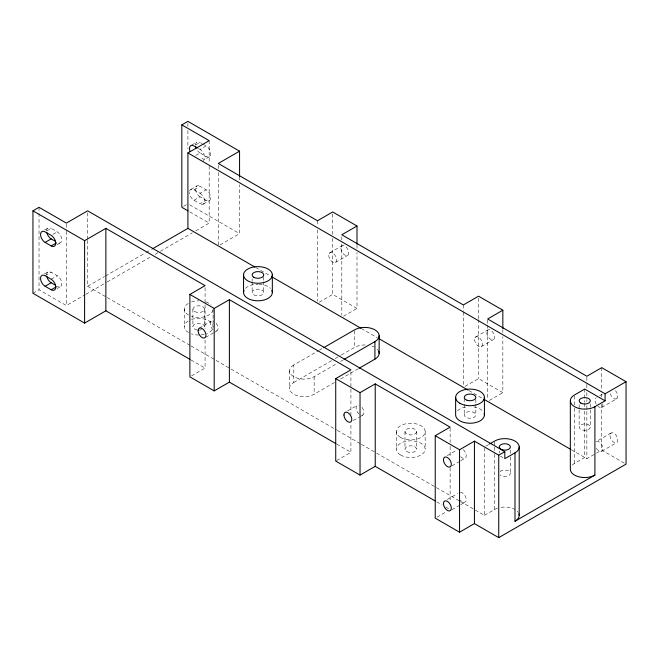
<?xml version="1.0" encoding="UTF-8"?>
<svg xmlns="http://www.w3.org/2000/svg" width="659" height="659" viewBox="0 0 659 659"><rect width="100%" height="100%" fill="white"/><g stroke="black" fill="none" stroke-linecap="round" stroke-linejoin="round"><path stroke-width="0.49" stroke-dasharray="3.29 2.47" d="M44.483 230.057L47.959 228.047M191.629 145.104L196.843 142.097M46.838 230.872L51.18 228.368L57.259 231.877A6.442 3.723 60 0 1 61.814 239.769A6.442 3.723 60 0 1 57.259 242.405M195.723 144.922L200.064 142.41L201.802 143.415M52.918 234.382L57.259 231.877M198.326 148.423L200.064 149.428L206.143 145.919A6.442 3.723 60 0 1 210.699 153.819A6.442 3.723 60 0 1 206.143 156.447L201.802 158.951M195.723 155.442L200.064 152.937L206.143 156.447M57.012 244.728L60.48 242.726M209.364 156.768L203.285 160.277A6.442 3.723 60 0 0 204.274 155.112A6.442 3.723 60 0 0 200.064 149.428M44.483 273.913L47.959 271.903M190.764 189.454L196.843 185.953M45.1 275.734L51.18 272.225L57.259 275.734A6.442 3.723 60 0 1 61.814 283.625A6.442 3.723 60 0 1 57.259 286.261M189.586 191.135A6.442 3.723 60 0 1 193.985 189.776L200.064 186.266L206.143 189.776A6.442 3.723 60 0 1 210.699 197.667A6.442 3.723 60 0 1 206.143 200.303L200.064 203.812L193.985 200.303A6.442 3.723 60 0 1 189.43 192.412M51.18 279.243L57.259 275.734M193.985 189.776L200.064 193.285L206.143 189.776M32.95 293.28L39.029 289.771L66.37 305.554L85.003 294.804M183.573 206.316L187.906 203.812M193.985 200.303L200.064 196.794L206.143 200.303M57.012 288.584L60.48 286.574M203.285 204.133L209.364 200.624M87.639 240.387L87.639 286.261L104.501 276.525M105.391 276.014L145.318 252.957M146.207 252.446L151.529 249.374M85.884 294.293L106.288 282.513M107.178 282.003L151.521 256.392M155.071 254.349L159.511 251.787M160.392 251.277L192.329 232.841M195.871 230.79L209.175 223.104L209.175 164.066M220.065 244.893L239.563 233.632L239.563 184.775M199.249 328.174L211.399 321.155M329.895 252.743L342.054 245.725M205.699 337.342L213.516 332.836M214.381 332.334L216.984 330.826M335.48 262.414L347.639 255.395M191.571 375.894L205.073 368.093L205.073 339.591M319.187 302.209L332.688 294.416L356.997 308.453L356.997 252.463M343.496 316.246L356.997 308.453M334.41 382.533L314.154 394.23A14.391 8.312 0 0 1 293.799 394.23A14.391 8.312 0 0 1 293.799 382.475L293.799 364.938L318.462 350.695M319.335 350.193L321.979 348.66M293.799 382.475L331.666 360.613M335.192 358.578L340.472 355.531M341.354 355.02L354.567 347.392A14.391 8.312 0 0 1 366.626 345.028M293.799 364.938A14.391 8.312 0 0 0 293.799 376.693A14.391 8.312 0 0 0 314.154 376.693L337.054 363.471M340.579 361.437L343.215 359.913M340.579 378.974L358.191 368.809M347.697 410.87L357.244 405.359M475.74 336.938L487.899 329.928M353.282 420.541L359.353 417.04M360.226 416.537L362.829 415.03M481.325 346.618L493.484 339.599M336.576 460.583L350.918 452.296L350.918 423.795M465.032 386.413L478.533 378.62L502.842 392.649L502.842 336.667M489.34 400.45L502.842 392.649M447.222 455.674L456.86 450.113M488.698 444.495L484.456 446.942L484.456 515.363L475.543 510.214M451.934 465.855L459.817 461.308M460.69 460.798L465.073 458.277M599.715 395.705L602.342 394.189M601.799 407.402L616.692 398.802A5.585 3.229 60 0 0 614.921 390.153M447.222 499.53L457.733 493.467M436.991 517.158L446.621 511.59M451.934 509.712L459.817 505.165M460.69 504.654L465.073 502.125M611.107 432.988L596.214 441.579A5.585 3.229 60 0 1 601.799 444.809A5.585 3.229 60 0 1 601.799 451.258A5.585 3.229 60 0 1 596.214 448.029M484.456 515.363L494.637 509.481A14.391 8.312 0 0 1 497.619 508.163M572.259 465.065A14.391 8.312 0 0 1 574.549 463.351L584.731 457.47L584.731 408.456M571.353 449.751L586.856 458.697L595.612 453.639M596.486 453.137L601.741 450.105L624.312 463.137M601.799 451.258L616.692 442.659M202.667 143.917L206.143 145.919M189.693 204.842L239.563 233.632M189.776 211.901L209.175 223.104M255.684 267.496L270.552 276.08M361.321 328.487L377.294 337.705M468.804 390.54L483.072 398.777M500.395 456.143L503.048 457.675M87.639 286.261L106.371 297.069M107.26 297.588L190.187 345.464M191.085 345.983L215.155 359.88M216.053 360.399L336.436 429.899M337.326 430.409L360.506 443.795M361.404 444.314L375.671 452.552M376.561 453.062L459.488 500.947M460.386 501.458L474.653 509.695M190.904 359.913L205.073 368.093M336.724 444.1L350.918 452.296M436.752 501.853L442.098 504.934M445.665 506.993L449.232 509.053M601.741 367.656L601.741 390.046M601.741 394.115L601.741 397.171M601.741 404.296L601.741 450.105M590.316 403.843L590.316 408.901M590.316 409.914L590.316 427.123A5.585 3.229 0 0 1 581.938 429.915A5.585 3.229 0 0 1 581.938 424.33A5.585 3.229 0 0 1 590.316 427.123M586.856 377.269L586.856 383.373M586.856 384.395L586.856 388.464M586.856 392.533L586.856 398.646M586.856 399.659L586.856 401.693M586.856 405.771L586.856 458.697M584.731 389.057L584.731 402.328M584.731 403.349L584.731 407.435M579.137 404.857L579.137 408.901M579.137 409.914L579.137 427.123M574.549 395.952L574.549 407.188M574.549 408.209L574.549 463.351M510.404 449.982L510.404 456.053M510.404 457.066L510.404 473.261M502.842 329.541L502.842 332.597M499.234 450.995L499.234 453.013M494.637 442.09L494.637 446.176M494.637 447.197L494.637 453.318M494.637 454.339L494.637 509.481M487.652 319.994L487.652 324.063M487.652 325.085L487.652 399.387M478.533 298.206L478.533 318.561M478.533 319.582L478.533 378.62M475.831 399.338L475.831 403.234M475.831 404.214L475.831 414.931A5.799 3.353 0 0 1 467.124 417.831A5.799 3.353 0 0 1 467.124 412.032A5.799 3.353 0 0 1 475.831 414.931M464.224 398.365L464.224 403.234M464.224 404.214L464.224 414.931M463.343 304.944L463.343 311.048M463.343 312.069L463.343 386.372M450.122 428.136L450.122 442.387M450.122 446.464L450.122 457.659M450.122 467.841L450.122 501.425M425.17 431.596L425.17 449.141M416.579 431.596A5.799 3.353 0 0 1 407.88 434.495A5.799 3.353 0 0 1 407.88 428.696A5.799 3.353 0 0 1 416.579 431.596L416.579 449.141M404.98 431.596L404.98 449.141M396.38 431.596L396.38 449.141M356.997 245.337L356.997 248.394M354.567 330.826L354.567 347.392M350.918 371.882L350.918 388.167M350.918 389.189L350.918 414.635M341.807 236.803L341.807 239.86M341.807 243.929L341.807 315.183M332.688 214.002L332.688 234.357M332.688 238.434L332.688 294.416M317.498 220.74L317.498 225.831M317.498 229.9L317.498 301.155M314.154 376.693L314.154 394.23M289.581 370.811L289.581 388.357M263.748 276.895L263.748 280.792M263.748 281.764L263.748 292.489M252.142 278.839L252.142 280.792M252.142 281.764L252.142 292.489M239.563 176.628L239.563 180.706M218.294 165.5L218.294 168.556M218.294 172.625L218.294 244.893M213.088 309.153L213.088 326.691M209.175 140.655L209.175 163.053M205.073 287.678L205.073 303.964M205.073 304.985L205.073 328.396M204.496 309.153L204.496 326.691M192.898 309.153L192.898 326.691M187.906 123.398L187.906 126.454M187.906 130.523L187.906 148.843M184.298 309.153L184.298 326.691M87.639 212.865L87.639 239.365M66.37 224.126L66.37 230.23M66.37 231.251L66.37 305.554M39.029 207.321L39.029 212.404M39.029 213.425L39.029 289.771M46.624 231.004A6.442 3.723 60 0 1 51.18 228.368M46.624 274.852A6.442 3.723 60 0 1 51.18 272.225M200.064 196.794A6.442 3.723 60 0 1 195.509 188.902A6.442 3.723 60 0 1 200.064 186.266M200.064 193.285A6.442 3.723 60 0 1 204.619 201.176A6.442 3.723 60 0 1 200.064 203.812M200.064 152.937A6.442 3.723 60 0 1 196.843 149.535M195.509 145.046A6.442 3.723 60 0 1 200.064 142.41M616.692 398.802A5.585 3.229 60 0 1 610.077 392.945M602.82 403.588A5.585 3.229 60 0 1 597.985 406.381M596.214 404.173A5.585 3.229 60 0 1 596.214 397.723M457.56 410.779A14.391 8.312 0 0 1 466.3 406.9M473.755 406.9A14.391 8.312 0 0 1 483.558 412.089M371.94 346.074A14.391 8.312 0 0 1 374.238 347.021M377.212 349.113A14.391 8.312 0 0 1 378.274 350.431M245.477 288.329A14.391 8.312 0 0 1 257.949 284.177M258.88 284.194A14.391 8.312 0 0 1 270.412 288.329M213.17 329.805A5.585 3.229 60 0 1 210.246 323.709A5.585 3.229 60 0 1 213.17 320.999M216.168 323.182A5.585 3.229 60 0 1 216.168 331.082M359.015 414.009A5.585 3.229 60 0 1 356.082 407.913A5.585 3.229 60 0 1 359.015 405.194M362.013 407.386A5.585 3.229 60 0 1 362.013 415.285M463.302 449.619A5.585 3.229 60 0 1 465.929 457.288A5.585 3.229 60 0 1 460.303 456.242M460.303 492.199A5.585 3.229 60 0 1 466.226 499.571A5.585 3.229 60 0 1 460.303 500.099M501.095 507.331A14.391 8.312 0 0 1 514.992 509.481M517.282 511.203A14.391 8.312 0 0 1 518.345 512.521M499.983 471.646A5.585 3.229 0 0 1 508.41 470.79A5.585 3.229 0 0 1 508.41 475.732A5.585 3.229 0 0 1 499.983 474.867M213.038 309.87A14.391 8.312 0 0 1 191.497 316.345M188.515 315.027A14.391 8.312 0 0 1 188.515 303.272M191.497 301.954A14.391 8.312 0 0 1 198.697 300.842M205.896 301.954A14.391 8.312 0 0 1 211.16 304.993M191.497 319.5A14.391 8.312 0 0 1 210.921 322.309A14.391 8.312 0 0 1 206.687 333.602M204.208 334.368A14.391 8.312 0 0 1 199.636 334.986M198.697 335.003A14.391 8.312 0 0 1 191.497 333.891M188.515 332.573A14.391 8.312 0 0 1 188.515 320.818M197.198 329.928A5.799 3.353 0 0 1 193.095 325.826A5.799 3.353 0 0 1 200.196 323.462A5.799 3.353 0 0 1 204.298 327.564M201.596 329.591A5.799 3.353 0 0 1 198.697 330.044M328.742 255.297A5.585 3.229 60 0 0 334.665 262.669A5.585 3.229 60 0 0 334.665 254.769A5.585 3.229 60 0 0 328.742 255.297M340.892 248.278A5.585 3.229 60 0 0 346.815 255.651A5.585 3.229 60 0 0 346.815 247.751A5.585 3.229 60 0 0 340.892 248.278M474.587 339.5A5.585 3.229 60 0 0 480.51 346.873A5.585 3.229 60 0 0 480.51 338.973A5.585 3.229 60 0 0 474.587 339.5M486.737 332.482A5.585 3.229 60 0 0 492.66 339.855A5.585 3.229 60 0 0 492.66 331.955A5.585 3.229 60 0 0 486.737 332.482M609.946 435.541A5.585 3.229 60 0 0 615.868 442.914A5.585 3.229 60 0 0 615.868 435.014A5.585 3.229 60 0 0 609.946 435.541M253.847 294.853A5.799 3.353 0 0 0 263.551 293.354A5.799 3.353 0 0 0 256.442 289.252A5.799 3.353 0 0 0 253.847 294.853M400.598 437.469A14.391 8.312 0 0 0 424.684 433.746A14.391 8.312 0 0 0 407.056 423.564A14.391 8.312 0 0 0 400.598 437.469M400.598 455.015A14.391 8.312 0 0 0 424.684 451.291A14.391 8.312 0 0 0 407.056 441.11A14.391 8.312 0 0 0 400.598 455.015M406.677 451.506A5.799 3.353 0 0 0 416.381 450.006A5.799 3.353 0 0 0 409.28 445.904A5.799 3.353 0 0 0 406.677 451.506M194.594 311.518A5.799 3.353 0 0 0 204.298 310.018A5.799 3.353 0 0 0 197.198 305.916A5.799 3.353 0 0 0 194.594 311.518"/><path stroke-width="0.99" d="M190.023 359.402L105.868 310.817L84.599 323.099L32.95 293.28L32.95 210.831L39.029 207.321L66.37 223.104L87.639 210.831L504.819 451.679L504.819 458.697L514.992 452.824A14.391 8.312 0 0 0 514.992 441.069A14.391 8.312 0 0 0 494.637 441.069L489.546 444.009M188.004 210.888L181.835 207.321L181.835 124.872L187.906 121.363L239.563 151.183L239.563 176.628M254.786 266.986L187.906 228.368L187.906 152.937L209.175 140.655L181.835 124.872M45.1 242.405L51.18 245.914A6.442 3.723 60 0 0 55.735 243.278A6.442 3.723 60 0 0 51.18 235.387L45.1 231.877A6.442 3.723 60 0 0 40.545 234.505A6.442 3.723 60 0 0 45.1 242.405L51.18 238.896L55.521 241.4M51.18 245.914L56.386 242.907M32.95 210.831L84.599 240.65L105.868 228.368L205.073 285.644L189.883 294.416L189.883 376.866L214.191 390.894L229.381 382.129L335.843 443.589M239.563 151.183L218.294 163.465L317.498 220.74L332.688 211.967L356.997 226.004L356.997 244.324M45.1 286.261L51.18 289.771A6.442 3.723 60 0 0 55.735 287.135A6.442 3.723 60 0 0 51.18 279.243L45.1 275.734A6.442 3.723 60 0 0 40.545 278.362A6.442 3.723 60 0 0 45.1 286.261L51.18 282.752L55.521 285.256M51.18 289.771L56.386 286.764M152.418 248.863L187.906 228.368M189.883 294.416L214.191 308.445L229.381 299.68L350.918 369.847L335.728 378.62L335.728 461.069L360.036 475.098L375.226 466.333L434.965 500.824M356.997 226.004L341.807 234.769L463.343 304.944L478.533 296.171L502.842 310.2L502.842 328.528M323.742 347.647L354.567 329.854A14.391 8.312 0 0 1 374.922 329.854A14.391 8.312 0 0 1 374.922 341.601L374.922 359.147L359.073 368.299M344.097 359.402L374.922 341.601M335.728 378.62L360.036 392.649L375.226 383.884L450.122 427.123L435.237 435.714L435.237 518.163L459.545 532.2L474.431 523.608L498.739 537.637L626.05 464.134L626.05 381.685L601.741 367.656L586.856 376.248L487.652 318.972L502.842 310.2M435.237 435.714L459.545 449.751L474.431 441.159L498.739 455.188L504.819 451.679M187.906 152.937L605.086 393.794L626.05 381.685M605.086 400.812L584.731 389.057L574.549 394.93A14.391 8.312 0 0 0 574.549 406.685A14.391 8.312 0 0 0 594.904 406.685L605.086 400.812L605.086 393.794M514.992 452.824L514.992 521.236L594.904 475.098L594.904 406.685M197.461 147.929L193.985 145.919A6.442 3.723 60 0 0 190.039 151.537M271.73 276.764L360.901 328.248M378.736 338.545L467.915 390.029M483.961 399.296L570.463 449.232M570.332 400.812L570.332 469.224A14.391 8.312 0 0 0 579.22 476.902A14.391 8.312 0 0 0 594.904 475.098M519.21 446.942L519.21 515.363M498.739 455.188L498.739 537.637M484.423 397.385L484.423 414.931M474.431 441.159L474.431 523.608M459.545 449.751L459.545 532.2M455.633 397.385L455.633 414.931A14.391 8.312 0 0 0 471.284 423.21A14.391 8.312 0 0 0 484.2 413.49M379.139 335.728L379.139 353.273M375.226 383.884L375.226 466.333M360.036 392.649L360.036 475.098M272.34 274.943A14.391 8.312 0 0 1 250.749 282.143A14.391 8.312 0 0 1 250.749 267.743A14.391 8.312 0 0 1 272.34 274.943L272.34 292.489M243.55 274.943L243.55 292.489M229.381 299.68L229.381 382.129M214.191 308.445L214.191 390.894M105.868 228.368L105.868 310.817M84.599 240.65L84.599 323.099M51.18 238.896A6.442 3.723 60 0 1 46.781 232.454M51.18 282.752A6.442 3.723 60 0 1 46.781 276.31M196.118 148.028A6.442 3.723 60 0 1 195.657 146.496M518.995 513.913A14.391 8.312 0 0 1 514.992 521.236M378.653 351.115A14.391 8.312 0 0 1 374.922 359.147M271.846 290.339A14.391 8.312 0 0 1 257.949 300.801A14.391 8.312 0 0 1 244.044 290.339M580.777 403.086A5.585 3.229 0 0 0 590.126 401.644A5.585 3.229 0 0 0 583.281 397.69A5.585 3.229 0 0 0 580.777 403.086M459.85 403.267A14.391 8.312 0 0 0 483.928 399.543A14.391 8.312 0 0 0 466.3 389.362A14.391 8.312 0 0 0 459.85 403.267M467.124 400.285A5.799 3.353 0 0 0 475.831 397.385A5.799 3.353 0 0 0 467.124 394.486A5.799 3.353 0 0 0 467.124 400.285M253.847 277.315A5.799 3.353 0 0 0 263.551 275.808A5.799 3.353 0 0 0 256.442 271.706A5.799 3.353 0 0 0 253.847 277.315M198.087 330.727A5.585 3.229 60 0 0 204.01 338.1A5.585 3.229 60 0 0 204.01 330.2A5.585 3.229 60 0 0 198.087 330.727M343.932 414.931A5.585 3.229 60 0 0 349.855 422.304A5.585 3.229 60 0 0 349.855 414.404A5.585 3.229 60 0 0 343.932 414.931M443.441 459.751A5.585 3.229 60 0 0 449.364 467.124A5.585 3.229 60 0 0 449.364 459.224A5.585 3.229 60 0 0 443.441 459.751M443.441 503.608A5.585 3.229 60 0 0 449.364 510.98A5.585 3.229 60 0 0 449.364 503.081A5.585 3.229 60 0 0 443.441 503.608M502.026 449.735A5.585 3.229 0 0 0 510.404 446.942A5.585 3.229 0 0 0 502.026 444.15A5.585 3.229 0 0 0 502.026 449.735"/></g></svg>
